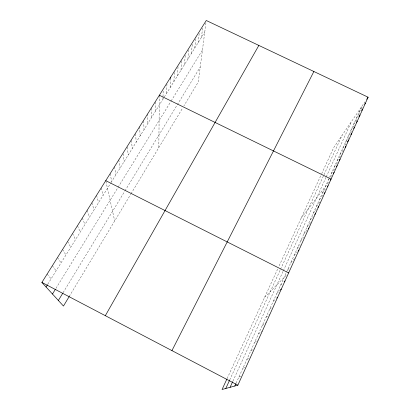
<?xml version="1.0" encoding="UTF-8"?>
<svg xmlns="http://www.w3.org/2000/svg" width="410" height="410" viewBox="0 0 410 410"><rect width="100%" height="100%" fill="white"/><g stroke="black" fill="none" stroke-linecap="round" stroke-linejoin="round"><path stroke-width="0.31" stroke-dasharray="2.05 1.54" d="M158.819 147.585L159.352 95.858M162.965 99.169L163.006 97.288M163.021 96.663L163.175 89.764M166.639 93.27L166.957 83.732M170.273 87.427L170.678 78.336M173.876 81.641L174.409 71.817M177.443 75.917L178.083 65.964M180.974 70.243L181.717 60.173M184.469 64.621L185.315 54.438M187.934 59.055L188.877 48.723M191.367 53.546L192.408 43.096M194.765 48.083L195.97 36.905M198.132 42.676L199.362 32.011M201.469 37.32L202.786 26.547M205.948 22.924L198.302 81.959L183.916 105.872M236.073 383.222L329.353 177.807M329.594 177.269L361.666 106.651M232.911 381.131L283.1 271.276M283.346 270.733L326.027 177.32M326.278 176.772L351.544 121.462M229.692 379.983L280.281 269.857M280.532 269.314L342.114 135.269M227.125 378.543L277.877 268.591M279.179 265.772L320.917 175.347M321.66 173.732L333.791 147.457L364.89 101.931M69.234 296.476L130.698 194.32M131.01 193.797L182.716 107.866M63.104 292.663L124.686 191.337M124.988 190.834L176.987 105.273M177.31 104.745L200.239 67.014M55.944 288.384L117.731 187.877M118.065 187.344L170.806 101.547M171.119 101.039L202.427 50.107M47.734 284.273L110.72 183.096M111.048 182.573L163.969 97.559M164.302 97.021L204.774 32.011M359.037 112.437L362.947 106.749M356.382 118.28L360.262 112.678M353.707 124.179L356.849 119.669M351.001 130.134L354.301 125.434M348.269 136.151L351.539 131.528M345.512 142.224L349.11 137.176M342.724 148.353L345.932 143.9M339.91 154.549L344.036 148.871M337.071 160.807L340.413 156.251M334.201 167.126L337.871 162.17M331.306 173.507L335.298 168.172M328.374 179.954L332.202 174.896M301.16 218.146L329.199 181.527M322.429 193.048L325.417 189.195M319.41 199.696L322.967 195.17M316.361 206.409L319.872 202.007M313.281 213.195L316.356 209.392M310.17 220.052L313.199 216.362M307.023 226.976L310.636 222.65M303.846 233.977L307.008 230.261M300.632 241.054L303.743 237.472M297.383 248.204L300.284 244.934M294.103 255.43L297.353 251.842M290.782 262.738L295.138 258.054M287.43 270.118L289.993 267.438M264.614 297.327L286.549 275.033M280.512 285.36L282.762 283.151M276.94 293.227L280.455 289.896M273.327 301.181L275.899 298.844M269.672 309.227L271.999 307.213M265.977 317.361L269.595 314.393M262.241 325.596L266.192 322.542M258.459 333.924L262.292 331.162M254.63 342.35L257.813 340.244M250.761 350.878L254.349 348.726M246.84 359.503L250.305 357.669M242.879 368.236L246.21 366.724M238.866 377.072L242.064 375.893M47.16 274.023L51.106 278.861M52.367 265.726L56.103 270.836M57.513 257.531L61.044 262.897M62.597 249.429L65.923 255.056M67.619 241.423L70.751 247.302M72.585 233.515L75.522 239.64M77.49 225.7L80.242 232.06M82.338 217.971L84.906 224.567M87.13 210.335L89.518 217.156M91.866 202.786L94.08 209.833M96.55 195.324L98.59 202.586M101.183 187.944L103.048 195.416M105.888 181.24L114.697 220.913M110.152 173.65L111.699 181.522M114.498 166.726L115.892 174.788M118.797 159.874L120.038 168.126M123.128 153.704L124.143 161.53M127.325 147.011L128.207 155.006M131.477 140.389L132.23 148.543M135.582 133.798L136.207 142.152M139.61 126.705L140.148 135.823M143.669 120.899L144.048 129.56M147.636 113.924L147.907 123.359M151.592 108.271L151.731 117.219M155.492 102.013L155.513 111.141"/><path stroke-width="0.61" d="M170.678 78.336L170.729 77.121M234.802 386.015L235.817 383.78M226.858 379.117L222.066 389.5L237.867 385.174L368.113 97.211L206.266 20.5L41.887 282.423L63.468 306.055L69.234 296.476M230.087 387.306L232.654 381.695M225.787 388.48L229.436 380.547M171.944 350.617L313.87 71.504M105.329 315.685L258.848 45.423M58.363 300.463L62.791 293.176M52.48 294.021L55.314 289.409M46.053 286.985L47.401 284.817M366.678 99.307L368.113 97.211M364.721 104.166L365.433 103.135M361.671 110.644L362.727 109.116M358.945 116.66L359.995 115.154M356.5 122.303L357.233 121.257M353.722 128.448L354.445 127.423M350.909 134.654L351.631 133.645M347.362 141.916L348.787 139.938M345.164 147.323L345.912 146.288M339.342 160.187L340.074 159.193M336.385 166.716L337.112 165.748M333.351 173.379L334.119 172.369M330.337 180.046L331.09 179.057L159.362 95.238M327.288 186.786L328.031 185.822M324.151 193.658L324.94 192.654M317.893 207.491L318.662 206.543M314.711 214.517L315.469 213.6M308.192 228.867L308.981 227.939M298.167 250.946L298.982 250.049M284.109 281.824L285.011 280.942M280.455 289.896L281.337 289.065M276.76 298.065L277.616 297.286M105.76 180.651L288.64 272.911M41.887 282.423L237.867 385.174"/></g></svg>
